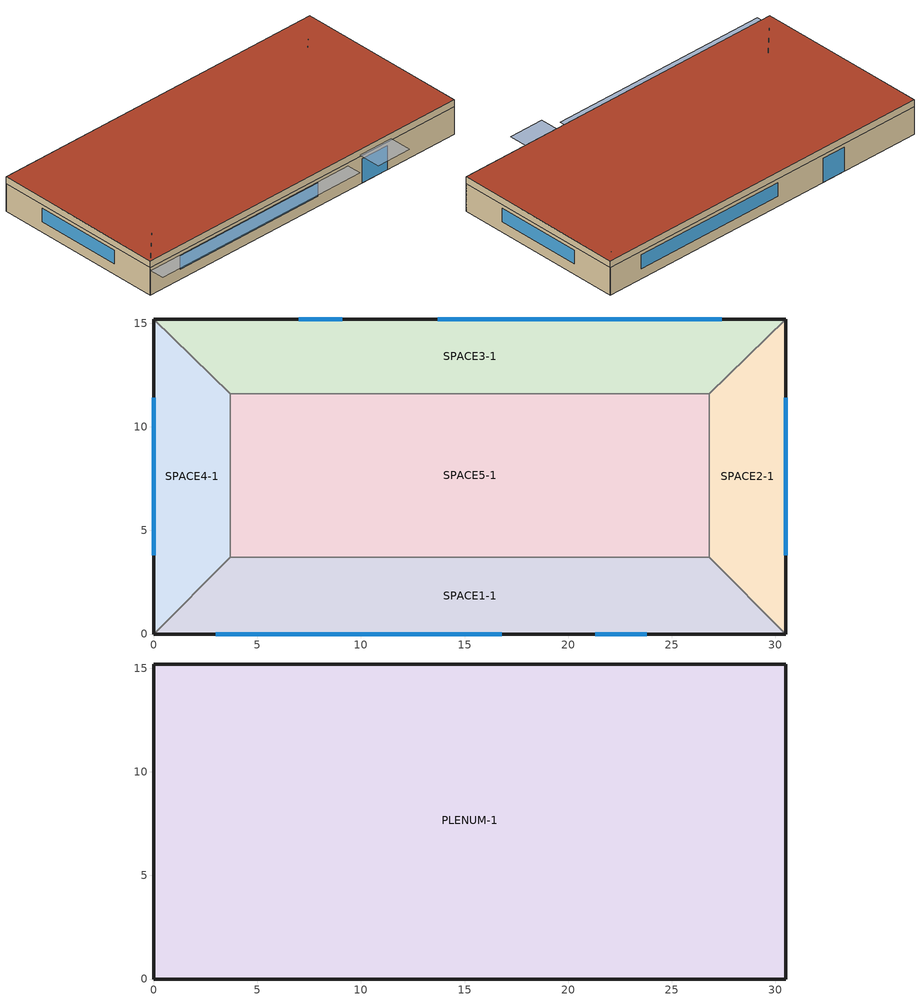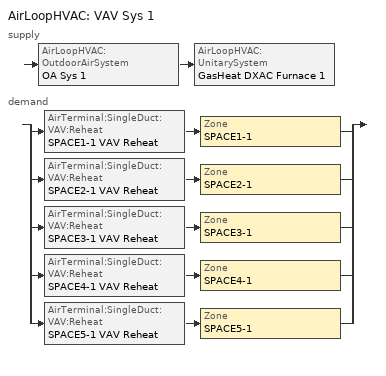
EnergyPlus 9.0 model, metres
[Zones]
SPACE1-1
 floor ground (FLOOR-SLAB-1): 26.8,3.7 30.5,0 0,0 3.7,3.7 z0
 wall outside (WALL-1): 0,0 30.5,0 z0:2.4
 wall to SPACE2-1 (INT-WALL-1): 30.5,0 26.8,3.7 z0:2.4
 wall to SPACE4-1 (INT-WALL-1): 3.7,3.7 0,0 z0:2.4
 wall to SPACE5-1 (INT-WALL-1): 26.8,3.7 3.7,3.7 z0:2.4
 window (Dbl Clr 3mm/13mm Air): 3,0 16.8,0 z0.9:2.1
 window (Sgl Grey 3mm): 21.3,0 23.8,0 z0:2.1
SPACE2-1
 floor ground (FLOOR-SLAB-1): 26.8,11.6 30.5,15.2 30.5,0 26.8,3.7 z0
 wall outside (WALL-1): 30.5,0 30.5,15.2 z0:2.4
 wall to SPACE3-1 (INT-WALL-1): 30.5,15.2 26.8,11.6 z0:2.4
 wall to SPACE5-1 (INT-WALL-1): 26.8,11.6 26.8,3.7 z0:2.4
 window (Dbl Clr 3mm/13mm Air): 30.5,3.8 30.5,11.4 z0.9:2.1
SPACE3-1
 floor ground (FLOOR-SLAB-1): 26.8,11.6 3.7,11.6 0,15.2 30.5,15.2 z0
 wall outside (WALL-1): 30.5,15.2 0,15.2 z0:2.4
 wall to SPACE4-1 (INT-WALL-1): 0,15.2 3.7,11.6 z0:2.4
 wall to SPACE5-1 (INT-WALL-1): 3.7,11.6 26.8,11.6 z0:2.4
 window (Dbl Clr 3mm/13mm Air): 27.4,15.2 13.7,15.2 z0.9:2.1
 window (Sgl Grey 3mm): 9.1,15.2 7,15.2 z0:2.1
SPACE4-1
 floor ground (FLOOR-SLAB-1): 3.7,3.7 0,0 0,15.2 3.7,11.6 z0
 wall outside (WALL-1): 0,15.2 0,0 z0:2.4
 wall to SPACE5-1 (INT-WALL-1): 3.7,3.7 3.7,11.6 z0:2.4
 window (Dbl Clr 3mm/13mm Air): 0,11.4 0,3.8 z0.9:2.1
SPACE5-1
 floor ground (FLOOR-SLAB-1): 26.8,11.6 26.8,3.7 3.7,3.7 3.7,11.6 z0
PLENUM-1
 floor to SPACE1-1 (CLNG-1): 26.8,3.7 30.5,0 0,0 3.7,3.7 z2.4
 floor to SPACE2-1 (CLNG-1): 26.8,11.6 30.5,15.2 30.5,0 26.8,3.7 z2.4
 floor to SPACE3-1 (CLNG-1): 26.8,11.6 3.7,11.6 0,15.2 30.5,15.2 z2.4
 floor to SPACE4-1 (CLNG-1): 3.7,3.7 0,0 0,15.2 3.7,11.6 z2.4
 floor to SPACE5-1 (CLNG-1): 26.8,11.6 26.8,3.7 3.7,3.7 3.7,11.6 z2.4
 wall outside (WALL-1): 0,0 30.5,0 30.5,15.2 0,15.2 0,0 z2.4:3
 roof outside (ROOF-1): 0,15.2 0,0 30.5,0 30.5,15.2 z3
shading: 0,-1.3 0,0 19.8,0 19.8,-1.3 z2.2; 21,-2 21,0 24.1,0 24.1,-2 z2.6
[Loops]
AirLoopHVAC 'VAV Sys 1'
 supply: AirLoopHVAC:OutdoorAirSystem 'OA Sys 1' > AirLoopHVAC:UnitarySystem 'GasHeat DXAC Furnace 1'
 demand: split
  | AirTerminal:SingleDuct:VAV:Reheat 'SPACE1-1 VAV Reheat' > Zone 'SPACE1-1'
  | AirTerminal:SingleDuct:VAV:Reheat 'SPACE2-1 VAV Reheat' > Zone 'SPACE2-1'
  | AirTerminal:SingleDuct:VAV:Reheat 'SPACE3-1 VAV Reheat' > Zone 'SPACE3-1'
  | AirTerminal:SingleDuct:VAV:Reheat 'SPACE4-1 VAV Reheat' > Zone 'SPACE4-1'
  | AirTerminal:SingleDuct:VAV:Reheat 'SPACE5-1 VAV Reheat' > Zone 'SPACE5-1'
[Building]
Building: north_axis=30; terrain=City; loads_convergence_tolerance_value=0.04; temperature_convergence_tolerance_value=0.4; solar_distribution=FullExterior; maximum_number_of_warmup_days=25; minimum_number_of_warmup_days=6
[Site:Location]
CHICAGO_IL_USA TMY2-94846: latitude=41.78; longitude=-87.75; time_zone=-6; elevation=190
[SizingPeriod:DesignDay] humidity_condition_type=Wetbulb; barometric_pressure=99063; rain_indicator=No; snow_indicator=No; daylight_saving_time_indicator=No; solar_model_indicator=ASHRAEClearSky
Name | month | day_of_month | day_type | maximum_dry_bulb_temperature | daily_dry_bulb_temperature_range | wetbulb_or_dewpoint_at_maximum_dry_bulb | wind_speed | wind_direction | sky_clearness
CHICAGO_IL_USA Annual Heating 99% Design Conditions DB | 1 | 8 | WinterDesignDay | -17.3 | 0 | -17.3 | 4.9 | 270 | 0
CHICAGO Ann Clg .4% Condns WB=>MDB | 7 | 21 | SummerDesignDay | 31.2 | 10.7 | 25.5 | 5.3 | 230 | 1
[Site:GroundTemperature:BuildingSurface]
20.03, 20.03, 20.13, 20.3, 20.43, 20.52, 20.62, 20.77, 20.78, 20.55, 20.44, 20.2
[Material] thermal_absorptance=0.9
Name | roughness | thickness | conductivity | density | specific_heat | solar_absorptance | visible_absorptance
RG01 | Rough | 0.0127 | 1.442 | 881 | 1674 | 0.65 | 0.65
BR01 | VeryRough | 0.0095 | 0.162 | 1121 | 1464 | 0.7 | 0.7
IN46 | VeryRough | 0.0762 | 0.023 | 24 | 1590 | 0.5 | 0.5
WD01 | MediumSmooth | 0.0191 | 0.115 | 513 | 1381 | 0.78 | 0.78
PW03 | MediumSmooth | 0.0127 | 0.115 | 545 | 1213 | 0.78 | 0.78
IN02 | Rough | 0.0901 | 0.043 | 10 | 837 | 0.75 | 0.75
GP01 | MediumSmooth | 0.0127 | 0.16 | 801 | 837 | 0.75 | 0.75
GP02 | MediumSmooth | 0.0159 | 0.16 | 801 | 837 | 0.75 | 0.75
CC03 | MediumRough | 0.1016 | 1.31 | 2243 | 837 | 0.65 | 0.65
[Material:NoMass] roughness=Rough
Name | thermal_resistance | thermal_absorptance | solar_absorptance | visible_absorptance
CP01 | 0.367 | 0.9 | 0.75 | 0.75
MAT-CLNG-1 | 0.652259 | 0.65 | 0.65 | 0.65
[Material:AirGap]
AL21: thermal_resistance=0.157
[Construction]
ROOF-1: RG01, BR01, IN46, WD01
WALL-1: WD01, PW03, IN02, GP01
CLNG-1: MAT-CLNG-1
FLOOR-SLAB-1: CC03, CP01
INT-WALL-1: GP02, AL21, GP02
Dbl Clr 3mm/13mm Air: CLEAR 3MM, AIR 13MM, CLEAR 3MM
Sgl Grey 3mm: GREY 3MM
[WindowMaterial:Gas]
AIR 13MM: gas_type=Air; thickness=0.0127
[WindowMaterial:Glazing] optical_data_type=SpectralAverage; thickness=0.003; infrared_transmittance_at_normal_incidence=0; front_side_infrared_hemispherical_emissivity=0.84; back_side_infrared_hemispherical_emissivity=0.84; conductivity=0.9
Name | solar_transmittance_at_normal_incidence | front_side_solar_reflectance_at_normal_incidence | back_side_solar_reflectance_at_normal_incidence | visible_transmittance_at_normal_incidence | front_side_visible_reflectance_at_normal_incidence | back_side_visible_reflectance_at_normal_incidence
CLEAR 3MM | 0.837 | 0.075 | 0.075 | 0.898 | 0.081 | 0.081
GREY 3MM | 0.626 | 0.061 | 0.061 | 0.611 | 0.061 | 0.061
[Zone] direction_of_relative_north=0; x_origin=0; y_origin=0; z_origin=0; type=1; multiplier=1
Name | ceiling_height | volume
PLENUM-1 | 0.6096 | 283.2
SPACE1-1; SPACE3-1 | 2.4384 | 239.247
SPACE2-1; SPACE4-1 | 2.4384 | 103.311
SPACE5-1 | 2.4384 | 447.683
[ZoneInfiltration:DesignFlowRate] schedule_name=INFIL-SCH; design_flow_rate_calculation_method=flow/zone; constant_term_coefficient=0; temperature_term_coefficient=0; velocity_term_coefficient=0.2237; velocity_squared_term_coefficient=0
Name | zone_or_zonelist_name | design_flow_rate
SPACE1-1 Infil 1 | SPACE1-1 | 0.0167
SPACE2-1 Infil 1 | SPACE2-1 | 0.00717
SPACE3-1 Infil 1 | SPACE3-1 | 0.0167
SPACE4-1 Infil 1 | SPACE4-1 | 0.00717
SPACE5-1 Infil 1 | SPACE5-1 | 0.031089
[People] number_of_people_schedule_name=OCCUPY-1; number_of_people_calculation_method=people; fraction_radiant=0.3; sensible_heat_fraction=AutoCalculate; activity_level_schedule_name=ActSchd
Name | zone_or_zonelist_name | number_of_people
SPACE1-1 People 1 | SPACE1-1 | 11
SPACE2-1 People 1 | SPACE2-1 | 5
SPACE3-1 People 1 | SPACE3-1 | 11
SPACE4-1 People 1 | SPACE4-1 | 5
SPACE5-1 People 1 | SPACE5-1 | 20
[Lights] schedule_name=LIGHTS-1; design_level_calculation_method=LightingLevel; return_air_fraction=0.2; fraction_radiant=0.59; fraction_visible=0.2; fraction_replaceable=0; end_use_subcategory=GeneralLights
Name | zone_or_zonelist_name | lighting_level
SPACE1-1 Lights 1 | SPACE1-1 | 1584
SPACE2-1 Lights 1 | SPACE2-1 | 684
SPACE3-1 Lights 1 | SPACE3-1 | 1584
SPACE4-1 Lights 1 | SPACE4-1 | 684
SPACE5-1 Lights 1 | SPACE5-1 | 2964
[ElectricEquipment] schedule_name=EQUIP-1; design_level_calculation_method=EquipmentLevel; fraction_latent=0; fraction_radiant=0.3; fraction_lost=0
Name | zone_or_zonelist_name | design_level
SPACE1-1 ElecEq 1 | SPACE1-1 | 1056
SPACE2-1 ElecEq 1 | SPACE2-1 | 456
SPACE3-1 ElecEq 1 | SPACE3-1 | 1056
SPACE4-1 ElecEq 1 | SPACE4-1 | 456
SPACE5-1 ElecEq 1 | SPACE5-1 | 1976
[Sizing:Zone] zone_cooling_design_supply_air_temperature_input_method=SupplyAirTemperature; zone_cooling_design_supply_air_temperature=16; zone_heating_design_supply_air_temperature_input_method=SupplyAirTemperature; zone_heating_design_supply_air_temperature=50; zone_cooling_design_supply_air_humidity_ratio=0.009; zone_heating_design_supply_air_humidity_ratio=0.004; design_specification_outdoor_air_object_name=ZoneMinOARequirements; zone_heating_sizing_factor=0; zone_cooling_sizing_factor=0; cooling_design_air_flow_method=DesignDay; cooling_design_air_flow_rate=0; heating_design_air_flow_method=DesignDay; heating_design_air_flow_rate=0
SPACE1-1; SPACE2-1; SPACE3-1; SPACE4-1; SPACE5-1
[Sizing:System]
VAV Sys 1: type_of_load_to_size_on=sensible; design_outdoor_air_flow_rate=autosize; central_heating_maximum_system_air_flow_ratio=0.3; preheat_design_temperature=7; preheat_design_humidity_ratio=0.008; precool_design_temperature=11; precool_design_humidity_ratio=0.008; central_cooling_design_supply_air_temperature=16; central_heating_design_supply_air_temperature=18; type_of_zone_sum_to_use=noncoincident; 100_outdoor_air_in_cooling=no; 100_outdoor_air_in_heating=no; central_cooling_design_supply_air_humidity_ratio=0.009; central_heating_design_supply_air_humidity_ratio=0.009; cooling_supply_air_flow_rate_method=DesignDay; cooling_supply_air_flow_rate=0; heating_supply_air_flow_rate_method=DesignDay; heating_supply_air_flow_rate=0; zone_maximum_outdoor_air_fraction=1; cooling_design_capacity_method=CoolingDesignCapacity; cooling_design_capacity=autosize; heating_design_capacity_method=HeatingDesignCapacity; heating_design_capacity=autosize; central_cooling_capacity_control_method=VAV
[ZoneControl:Thermostat] control_type_schedule_name=Zone Control Type Sched; control_1_object_type=ThermostatSetpoint:SingleCooling; control_1_name=CoolingSetPoint; control_2_object_type=ThermostatSetpoint:SingleHeating; control_2_name=HeatingSetpoint; control_3_object_type=ThermostatSetpoint:DualSetpoint; control_3_name=DualSetPoint
Name | zone_or_zonelist_name
SPACE1-1 Control | SPACE1-1
SPACE2-1 Control | SPACE2-1
SPACE3-1 Control | SPACE3-1
SPACE4-1 Control | SPACE4-1
SPACE5-1 Control | SPACE5-1
[ThermostatSetpoint:SingleHeating]
HeatingSetpoint: setpoint_temperature_schedule_name=Htg-SetP-Sch
[ThermostatSetpoint:SingleCooling]
CoolingSetpoint: setpoint_temperature_schedule_name=Clg-SetP-Sch
[ThermostatSetpoint:DualSetpoint]
DualSetPoint: heating_setpoint_temperature_schedule_name=Htg-SetP-Sch; cooling_setpoint_temperature_schedule_name=Clg-SetP-Sch
[Zone equipment]
SPACE1-1: SPACE1-1 VAV Reheat
SPACE2-1: SPACE2-1 VAV Reheat
SPACE3-1: SPACE3-1 VAV Reheat
SPACE4-1: SPACE4-1 VAV Reheat
SPACE5-1: SPACE5-1 VAV Reheat
[AirTerminal:SingleDuct:VAV:Reheat] availability_schedule_name=ReheatCoilAvailSched; maximum_air_flow_rate=autosize; zone_minimum_air_flow_input_method=Constant; constant_minimum_air_flow_fraction=0.1; reheat_coil_object_type=Coil:Heating:Fuel; maximum_hot_water_or_steam_flow_rate=0; minimum_hot_water_or_steam_flow_rate=0; convergence_tolerance=0.001; damper_heating_action=ReverseWithLimits; maximum_flow_per_zone_floor_area_during_reheat=0.002032; design_specification_outdoor_air_object_name=ZoneMinOARequirements
Name | damper_air_outlet_node_name | air_inlet_node_name | reheat_coil_name | air_outlet_node_name | maximum_flow_fraction_during_reheat
SPACE1-1 VAV Reheat | SPACE1-1 Zone Coil Air In Node | SPACE1-1 ATU In Node | SPACE1-1 Zone Coil | SPACE1-1 In Node | AutoCalculate
SPACE2-1 VAV Reheat | SPACE2-1 Zone Coil Air In Node | SPACE2-1 ATU In Node | SPACE2-1 Zone Coil | SPACE2-1 In Node
SPACE3-1 VAV Reheat | SPACE3-1 Zone Coil Air In Node | SPACE3-1 ATU In Node | SPACE3-1 Zone Coil | SPACE3-1 In Node
SPACE4-1 VAV Reheat | SPACE4-1 Zone Coil Air In Node | SPACE4-1 ATU In Node | SPACE4-1 Zone Coil | SPACE4-1 In Node
SPACE5-1 VAV Reheat | SPACE5-1 Zone Coil Air In Node | SPACE5-1 ATU In Node | SPACE5-1 Zone Coil | SPACE5-1 In Node
[DesignSpecification:OutdoorAir]
ZoneMinOARequirements: outdoor_air_method=Sum; outdoor_air_flow_per_person=0.00472; outdoor_air_flow_per_zone_floor_area=0.001; outdoor_air_schedule_name=Min OARequirements Sched
[Coil:Heating:Fuel] availability_schedule_name=ReheatCoilAvailSched; fuel_type=NaturalGas; burner_efficiency=0.8
Name | nominal_capacity | air_inlet_node_name | air_outlet_node_name | temperature_setpoint_node_name
SPACE1-1 Zone Coil | autosize | SPACE1-1 Zone Coil Air In Node | SPACE1-1 In Node
SPACE2-1 Zone Coil | autosize | SPACE2-1 Zone Coil Air In Node | SPACE2-1 In Node
SPACE3-1 Zone Coil | autosize | SPACE3-1 Zone Coil Air In Node | SPACE3-1 In Node
SPACE4-1 Zone Coil | autosize | SPACE4-1 Zone Coil Air In Node | SPACE4-1 In Node
SPACE5-1 Zone Coil | autosize | SPACE5-1 Zone Coil Air In Node | SPACE5-1 In Node
Humidistat Reheat Coil 1 | 32000 | Reheat Coil Air Inlet Node | VAV Sys 1 Outlet Node | VAV Sys 1 Outlet Node
Main heating Coil 1 | autosize | Main Heating Coil 1 Inlet Node | Reheat Coil Air Inlet Node
[AirLoopHVAC:ReturnPlenum]
Return-Plenum-1: zone_name=PLENUM-1; zone_node_name=PLENUM-1 Node; outlet_node_name=PLENUM-1 Out Node; inlet_node_name 1=SPACE1-1 Out Node; inlet_node_name 2=SPACE2-1 Out Node; inlet_node_name 3=SPACE3-1 Out Node; inlet_node_name 4=SPACE4-1 Out Node; inlet_node_name 5=SPACE5-1 Out Node
[AirLoopHVAC]
VAV Sys 1: availability_manager_list_name=VAV Sys 1 Avail List; design_supply_air_flow_rate=autosize; branch_list_name=VAV Sys 1 Branches; supply_side_inlet_node_name=VAV Sys 1 Inlet Node; demand_side_outlet_node_name=PLENUM-1 Out Node; demand_side_inlet_node_names=Zone Eq In Node; supply_side_outlet_node_names=VAV Sys 1 Outlet Node
[AvailabilityManager:Scheduled]
VAV Sys 1 Avail: schedule_name=FanAvailSched
[AirLoopHVAC:UnitarySystem]
GasHeat DXAC Furnace 1: control_type=Setpoint; dehumidification_control_type=CoolReheat; availability_schedule_name=ReheatCoilAvailSched; air_inlet_node_name=Mixed Air Node 1; air_outlet_node_name=VAV Sys 1 Outlet Node; supply_fan_object_type=Fan:VariableVolume; supply_fan_name=Supply Fan 1; fan_placement=BlowThrough; heating_coil_object_type=Coil:Heating:Fuel; heating_coil_name=Main Heating Coil 1; cooling_coil_object_type=CoilSystem:Cooling:DX:HeatExchangerAssisted; cooling_coil_name=Heat Exchanger Assisted Cooling Coil 1; supplemental_heating_coil_object_type=Coil:Heating:Fuel; supplemental_heating_coil_name=Humidistat Reheat Coil 1; cooling_supply_air_flow_rate_method=SupplyAirFlowRate; cooling_supply_air_flow_rate=autosize; heating_supply_air_flow_rate_method=SupplyAirFlowRate; heating_supply_air_flow_rate=autosize; no_load_supply_air_flow_rate_method=SupplyAirFlowRate; no_load_supply_air_flow_rate=autosize; maximum_supply_air_temperature=80
[SetpointManager:Scheduled]
Name | control_variable | schedule_name | setpoint_node_or_nodelist_name
Supply Air Hum Rate Manager 1 | MaximumHumidityRatio | Supply Air Hum Rate Schedule | VAV Sys 1 Outlet Node
Supply Air Hum Rate Manager 2 | MaximumHumidityRatio | Supply Air Hum Rate Schedule | Main Heating Coil 1 Inlet Node
Supply Air Temp Manager 1 | Temperature | Seasonal Reset Supply Air Temp Sch | Supply Air Temp Nodes 1
[AirLoopHVAC:OutdoorAirSystem]
OA Sys 1: controller_list_name=OA Sys 1 Controllers; outdoor_air_equipment_list_name=OA Sys 1 Equipment; availability_manager_list_name=VAV Sys 1 Avail List
[OutdoorAir:Mixer]
OA Mixing Box 1: mixed_air_node_name=Mixed Air Node 1; outdoor_air_stream_node_name=Outside Air Inlet Node 1; relief_air_stream_node_name=Relief Air Outlet Node 1; return_air_stream_node_name=VAV Sys 1 Inlet Node
[CoilSystem:Cooling:DX:HeatExchangerAssisted]
Heat Exchanger Assisted Cooling Coil 1: heat_exchanger_object_type=HeatExchanger:AirToAir:SensibleAndLatent; heat_exchanger_name=Heat Exchanger Assisted DX 1; cooling_coil_object_type=Coil:Cooling:DX:VariableSpeed; cooling_coil_name=Main Cooling Coil 1
[HeatExchanger:AirToAir:SensibleAndLatent]
Heat Exchanger Assisted DX 1: availability_schedule_name=ReheatCoilAvailSched; nominal_supply_air_flow_rate=autosize; sensible_effectiveness_at_100_heating_air_flow=0.7; latent_effectiveness_at_100_heating_air_flow=0.65; sensible_effectiveness_at_75_heating_air_flow=0.7; latent_effectiveness_at_75_heating_air_flow=0.65; sensible_effectiveness_at_100_cooling_air_flow=0.7; latent_effectiveness_at_100_cooling_air_flow=0.65; sensible_effectiveness_at_75_cooling_air_flow=0.7; latent_effectiveness_at_75_cooling_air_flow=0.65; supply_air_inlet_node_name=Main Cooling Coil 1 Inlet Node; supply_air_outlet_node_name=Heat Recovery Supply Outlet; exhaust_air_inlet_node_name=Heat Recovery Exhuast Inlet Node; exhaust_air_outlet_node_name=MAIN HEATING COIL 1 INLET NODE; nominal_electric_power=0; supply_air_outlet_temperature_control=Yes; heat_exchanger_type=Plate; frost_control_type=MinimumExhaustTemperature; threshold_temperature=1.7; initial_defrost_time_fraction=0.083; rate_of_defrost_time_fraction_increase=0.012; economizer_lockout=Yes
[Coil:Cooling:DX:VariableSpeed]
Main Cooling Coil 1: indoor_air_inlet_node_name=Heat Recovery Supply Outlet; indoor_air_outlet_node_name=Heat Recovery Exhuast Inlet Node; number_of_speeds=1; nominal_speed_level=1; gross_rated_total_cooling_capacity_at_selected_nominal_speed_level=AUTOSIZE; rated_air_flow_rate_at_selected_nominal_speed_level=AUTOSIZE; nominal_time_for_condensate_to_begin_leaving_the_coil=0; initial_moisture_evaporation_rate_divided_by_steady_state_ac_latent_capacity=0; energy_part_load_fraction_curve_name=HPACCOOLPLFFPLR; condenser_type=AirCooled; crankcase_heater_capacity=0; maximum_outdoor_dry_bulb_temperature_for_crankcase_heater_operation=10; speed_1_reference_unit_gross_rated_total_cooling_capacity=36991.4; speed_1_reference_unit_gross_rated_sensible_heat_ratio=0.75; speed_1_reference_unit_gross_rated_cooling_cop=3.86638; speed_1_reference_unit_rated_air_flow_rate=3.776; speed_1_reference_unit_rated_condenser_air_flow_rate=10.62; speed_1_total_cooling_capacity_function_of_temperature_curve_name=HPCoolingCAPFTemp4; speed_1_total_cooling_capacity_function_of_air_flow_fraction_curve_name=HPACFFF; speed_1_energy_input_ratio_function_of_temperature_curve_name=HPCoolingEIRFTemp4; speed_1_energy_input_ratio_function_of_air_flow_fraction_curve_name=HPACFFF
[Fan:VariableVolume]
Supply Fan 1: availability_schedule_name=FanAvailSched; fan_total_efficiency=0.7; pressure_rise=600; maximum_flow_rate=autosize; fan_power_minimum_flow_rate_input_method=Fraction; fan_power_minimum_flow_fraction=0.25; motor_efficiency=0.9; motor_in_airstream_fraction=1; fan_power_coefficient_1=0.00153024; fan_power_coefficient_2=0.00520806; fan_power_coefficient_3=1.10862; fan_power_coefficient_4=-0.116356; fan_power_coefficient_5=0; air_inlet_node_name=Mixed Air Node 1; air_outlet_node_name=Main Cooling Coil 1 Inlet Node
[Controller:OutdoorAir]
OA Controller 1: relief_air_outlet_node_name=Relief Air Outlet Node 1; return_air_node_name=VAV Sys 1 Inlet Node; mixed_air_node_name=Mixed Air Node 1; actuator_node_name=Outside Air Inlet Node 1; minimum_outdoor_air_flow_rate=autosize; maximum_outdoor_air_flow_rate=autosize; economizer_control_type=FixedDryBulb; economizer_control_action_type=ModulateFlow; economizer_maximum_limit_dry_bulb_temperature=19; economizer_minimum_limit_dry_bulb_temperature=4; lockout_type=NoLockout; minimum_limit_type=FixedMinimum; minimum_outdoor_air_schedule_name=Min OA Sched
[Schedule:Compact]
OCCUPY-1: Fraction, Through: 12/31, For: WeekDays SummerDesignDay CustomDay1 CustomDay2, Until: 8:00, 0, Until: 11:00, 1, Until: 12:00, 0.8, Until: 13:00, 0.4, Until: 14:00, 0.8, Until: 18:00, 1, Until: 19:00, 0.5, Until: 21:00, 0.1, Until: 24:00, 0, For: Weekends WinterDesignDay Holiday, Until: 24:00, 0
LIGHTS-1: Fraction, Through: 12/31, For: WeekDays SummerDesignDay CustomDay1 CustomDay2, Until: 8:00, 0.05, Until: 9:00, 0.9, Until: 10:00, 0.95, Until: 11:00, 1, Until: 12:00, 0.95, Until: 13:00, 0.8, Until: 14:00, 0.9, Until: 18:00, 1, Until: 19:00, 0.6, Until: 21:00, 0.2, Until: 24:00, 0.05, For: Weekends WinterDesignDay Holiday, Until: 24:00, 0.05
EQUIP-1: Fraction, Through: 12/31, For: WeekDays SummerDesignDay CustomDay1 CustomDay2, Until: 8:00, 0.02, Until: 9:00, 0.4, Until: 14:00, 0.9, Until: 15:00, 0.8, Until: 16:00, 0.7, Until: 18:00, 0.5, Until: 20:00, 0.3, Until: 24:00, 0.02, For: Weekends WinterDesignDay Holiday, Until: 24:00, 0.2
INFIL-SCH: Fraction, Through: 3/31, For: AllDays, Until: 24:00, 1, Through: 10/31, For: AllDays, Until: 24:00, 1, Through: 12/31, For: AllDays, Until: 24:00, 1
ActSchd: Any Number, Through: 12/31, For: AllDays, Until: 24:00, 117.24
Htg-SetP-Sch: Temperature, Through: 12/31, For: SummerDesignDay, Until: 24:00, 12.8, For: WinterDesignDay, Until: 24:00, 21.1, For: WeekDays, Until: 7:00, 12.8, Until: 18:00, 21.1, Until: 24:00, 12.8, For: WeekEnds Holiday, Until: 7:00, 12.8, Until: 13:00, 21.1, Until: 24:00, 12.8, For: AllOtherDays, Until: 7:00, 12.8, Until: 18:00, 21.1, Until: 24:00, 12.8
Clg-SetP-Sch: Temperature, Through: 12/31, For: SummerDesignDay, Until: 24:00, 23.9, For: WinterDesignDay, Until: 24:00, 40, For: WeekDays, Until: 7:00, 40, Until: 18:00, 23.9, Until: 24:00, 40, For: WeekEnds Holiday, Until: 7:00, 40, Until: 13:00, 23.9, Until: 24:00, 32.2, For: AllOtherDays, Until: 7:00, 40, Until: 18:00, 23.9, Until: 24:00, 40
Zone Control Type Sched: Control Type, Through: 12/31, For: SummerDesignDay, Until: 24:00, 2, For: WinterDesignDay, Until: 24:00, 1, For: AllOtherDays, Until: 24:00, 4
Min OA Sched: Fraction, Through: 12/31, For: Weekdays, Until: 6:00, 0.3, Until: 18:00, 1, Until: 24:00, 0.3, For: SummerDesignDay, Until: 24:00, 1, For: WinterDesignDay, Until: 24:00, 1, For: AllOtherDays, Until: 24:00, 0.3
FanAvailSched; ReheatCoilAvailSched: Fraction, Through: 3/31, For: AllDays, Until: 24:00, 1, Through: 9/30, For: WeekDays, Until: 7:00, 0, Until: 17:00, 1, Until: 24:00, 0, For: SummerDesignDay WinterDesignDay, Until: 24:00, 1, For: AllOtherDays, Until: 24:00, 0, Through: 12/31, For: AllDays, Until: 24:00, 1
Seasonal Reset Supply Air Temp Sch: Temperature, Through: 3/31, For: AllDays, Until: 24:00, 17, Through: 9/30, For: AllDays, Until: 24:00, 12, Through: 12/31, For: AllDays, Until: 24:00, 17
Min OARequirements Sched: Any Number, Through: 12/31, For: Weekdays SummerDesignDay WinterDesignDay, Until: 24:00, 1, For: AllOtherDays, Until: 24:00, 0.25
[Curve:Biquadratic] minimum_value_of_x=13.89; maximum_value_of_x=22.22; minimum_value_of_y=12.78; maximum_value_of_y=51.67; input_unit_type_for_x=Temperature; input_unit_type_for_y=Temperature; output_unit_type=Dimensionless
Name | coefficient1_constant | coefficient2_x | coefficient3_x_2 | coefficient4_y | coefficient5_y_2 | coefficient6_x_y | minimum_curve_output | maximum_curve_output
HPCoolingEIRFTemp4 | 0.000151402 | 0.0655063 | -0.00203708 | 0.0067823 | 0.00040872 | -0.00035523 | 0.5141 | 1.7044
HPCoolingCAPFTemp4 | 1.35442 | -0.0493403 | 0.00226498 | 0.000851773 | -4.26316e-05 | -0.000336452 | 0.7923 | 1.2736
[Curve:Cubic]
HPACFFF: coefficient1_constant=1; coefficient2_x=0; coefficient3_x_2=0; coefficient4_x_3=0; minimum_value_of_x=0.5; maximum_value_of_x=1.5
[Curve:Quadratic]
HPACCOOLPLFFPLR: coefficient1_constant=1; coefficient2_x=0; coefficient3_x_2=0; minimum_value_of_x=0.5; maximum_value_of_x=1.5
[Schedule:Constant]
Supply Air Hum Rate Schedule: hourly_value=0.006
